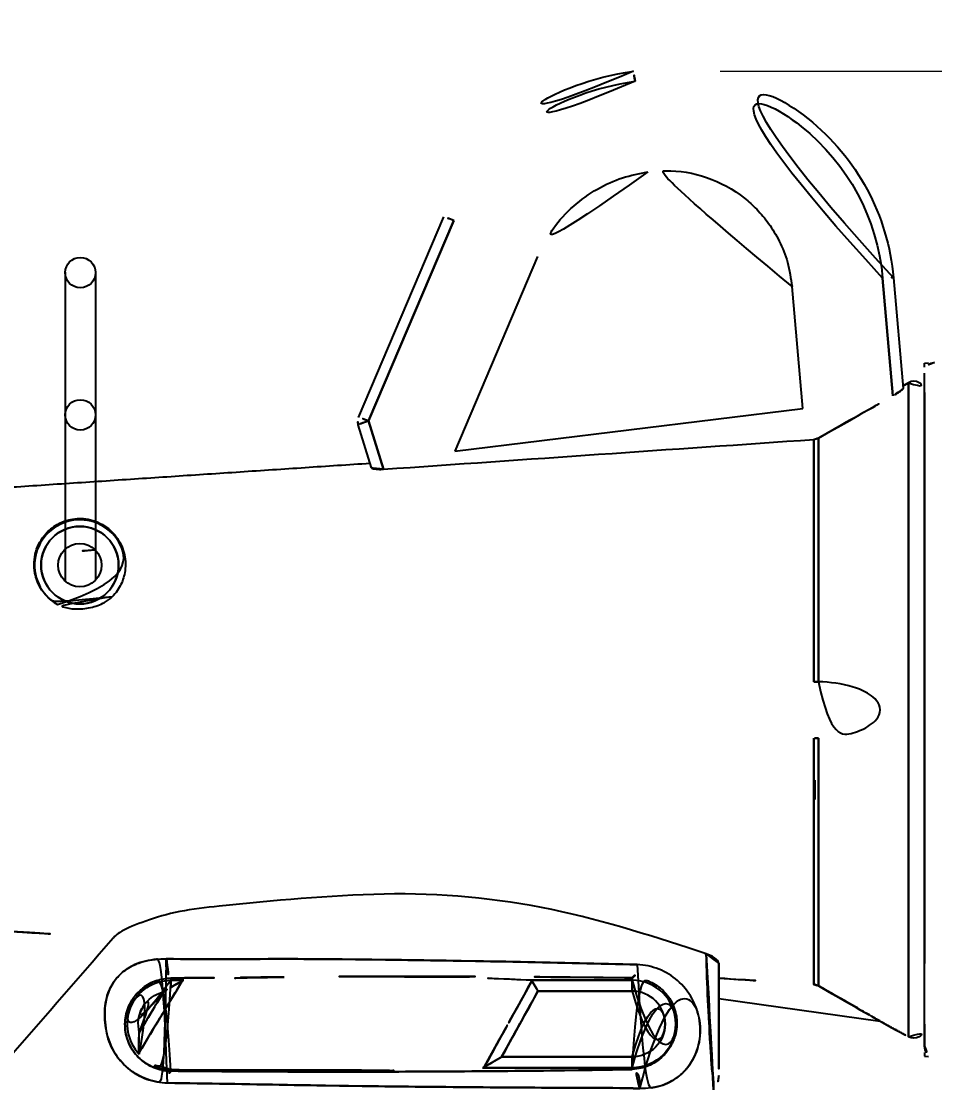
# Model space of a CAD drawing. Extents: x 16296675150 to 16296675606, y -37409617853 to -37409617519.
# Drawn here: x 16296675329.19 to 16296675371.36, y -37409617644.23 to -37409617594.91 of the extents above; entities that cross this region are included whole.
import ezdxf
from ezdxf.lldxf.tags import DXFTag

# ---------------------------------------------------------------- set-up
doc = ezdxf.new("R2010")
doc.units = 0
doc.header["$LTSCALE"] = 10
doc.header["$MEASUREMENT"] = 0
doc.header["$PDMODE"] = 3
doc.header["$PDSIZE"] = -10
doc.linetypes.add('PHANTOM2', pattern=[31.75, 15.875, -3.175, 3.175, -3.175, 3.175, -3.175])
doc.layers.get('0').update_dxf_attribs({"linetype": 'CONTINUOUS'})
doc.layers.get('DEFPOINTS').update_dxf_attribs({"linetype": 'CONTINUOUS'})
doc.layers.add('4', color=3, linetype='PHANTOM2')
doc.styles.add('Daelim Dimension', font='')
doc.styles.get('Daelim Dimension').set_extended_font_data('NanumGothic')
tags = doc.linetypes.add('DASHED', pattern=[25.72, 12.86, -12.86]).pattern_tags.tags
tags[6:7] = [DXFTag(74, 4), DXFTag(75, 0), DXFTag(340, '0'), DXFTag(46, 0.0), DXFTag(50, 0.0), DXFTag(44, 0.0), DXFTag(45, 0.0)]
tags[4:5] = [DXFTag(74, 4), DXFTag(75, 0), DXFTag(340, '0'), DXFTag(46, 0.0), DXFTag(50, 0.0), DXFTag(44, 0.0), DXFTag(45, 0.0)]
doc.dimstyles.new('DEFAULT', dxfattribs={"dimscale": 2, "dimtxt": 2, "dimasz": 2, "dimexe": 0, "dimexo": 2, "dimgap": 1, "dimtad": 1, "dimdec": 1, "dimzin": 9, "dimdsep": 46, "dimtxsty": 'Daelim Dimension', "dimcen": 0.5, "dimclrd": 252, "dimclre": 252, "dimclrt": 3, "dimadec": 1, "dimazin": 0, "dimtfac": 1, "dimtdec": 1, "dimtix": 1, "dimtmove": 0, "dimatfit": 3, "dimfxl": 1, "dimtolj": 1, "dimtzin": 1, "dimlwd": 9, "dimlwe": 9, "dimarcsym": 0})

# ---------------------------------------------------------------- blocks, each defined once
blk = doc.blocks.new('*D1')
at = {"color": 5, "lineweight": 9, "ltscale": 0.5, "transparency": 16777216}
for p, q in [((16296675258.9861, -37409617698.72297), (16296675258.9861, -37409617573.28352)), ((16296675419.69285, -37409617573.28352), (16296675262.9861, -37409617573.28352)), ((16296675423.69285, -37409617606.6205), (16296675423.69285, -37409617573.28352))]:
    blk.add_line(p, q, dxfattribs=at)
at = {"color": 5, "ltscale": 0.5, "transparency": 16777216}
for points in [[(16296675262.9861, -37409617572.61686), (16296675262.9861, -37409617573.95019), (16296675258.9861, -37409617573.28352)], [(16296675419.69285, -37409617572.61686), (16296675419.69285, -37409617573.95019), (16296675423.69285, -37409617573.28352)]]:
    blk.add_solid(points, dxfattribs=at)
at = {"layer": 'DEFPOINTS', "color": 0, "ltscale": 0.5, "transparency": 16777216}
for p in [(16296675258.9861, -37409617573.28352), (16296675423.69285, -37409617610.6205), (16296675258.9861, -37409617702.72297)]:
    blk.add_point(p, dxfattribs=at)
at = {"color": 7, "ltscale": 0.5, "transparency": 16777216, "insert": (16296675341.33948, -37409617569.10612), "char_height": 4, "attachment_point": 5, "style": 'Daelim Dimension'}
blk.add_mtext('\\A1;165', dxfattribs=at)
blk = doc.blocks.new('*D2')
at = {"color": 5, "lineweight": 9, "ltscale": 0.5, "transparency": 16777216}
for p, q in [((16296675361.455, -37409617597.21), (16296675471.038, -37409617597.21)), ((16296675471.038, -37409617601.21), (16296675471.038, -37409617730.565)), ((16296675303.854, -37409617734.565), (16296675471.038, -37409617734.565))]:
    blk.add_line(p, q, dxfattribs=at)
at = {"color": 5, "ltscale": 0.5, "transparency": 16777216}
for points in [[(16296675470.371, -37409617601.21), (16296675471.704, -37409617601.21), (16296675471.038, -37409617597.21)], [(16296675470.371, -37409617730.565), (16296675471.704, -37409617730.565), (16296675471.038, -37409617734.565)]]:
    blk.add_solid(points, dxfattribs=at)
at = {"layer": 'DEFPOINTS', "color": 0, "ltscale": 0.5, "transparency": 16777216}
for p in [(16296675357.455, -37409617597.21), (16296675299.854, -37409617734.565), (16296675471.038, -37409617734.565)]:
    blk.add_point(p, dxfattribs=at)
at = {"color": 7, "ltscale": 0.5, "transparency": 16777216, "insert": (16296675466.858, -37409617665.887), "char_height": 4, "attachment_point": 5, "rotation": 90, "style": 'Daelim Dimension'}
blk.add_mtext('\\A1;137', dxfattribs=at)
blk = doc.blocks.new('*D3')
at = {"color": 5, "lineweight": 9, "ltscale": 0.5, "transparency": 16777216}
for p, q in [((16296675424.205971, -37409617607.022926), (16296675460.54623, -37409617607.022926)), ((16296675460.54623, -37409617611.022926), (16296675460.54623, -37409617730.564507)), ((16296675303.85421, -37409617734.564507), (16296675460.54623, -37409617734.564507))]:
    blk.add_line(p, q, dxfattribs=at)
at = {"color": 5, "ltscale": 0.5, "transparency": 16777216}
for points in [[(16296675459.87956, -37409617611.022926), (16296675461.212891, -37409617611.022926), (16296675460.54623, -37409617607.022926)], [(16296675459.87956, -37409617730.564507), (16296675461.212891, -37409617730.564507), (16296675460.54623, -37409617734.564507)]]:
    blk.add_solid(points, dxfattribs=at)
at = {"layer": 'DEFPOINTS', "color": 0, "ltscale": 0.5, "transparency": 16777216}
for p in [(16296675420.205971, -37409617607.022926), (16296675299.85421, -37409617734.564507), (16296675460.54623, -37409617734.564507)]:
    blk.add_point(p, dxfattribs=at)
at = {"color": 7, "ltscale": 0.5, "transparency": 16777216, "insert": (16296675454.534451, -37409617666.043167), "char_height": 4, "attachment_point": 5, "rotation": 90, "style": 'Daelim Dimension'}
blk.add_mtext('\\A1;128', dxfattribs=at)
blk = doc.blocks.new('*D5')
at = {"color": 5, "lineweight": 9, "ltscale": 0.5, "transparency": 16777216}
for p, q in [((16296675306.656839, -37409617615.698914), (16296675306.656839, -37409617582.083946)), ((16296675310.656839, -37409617582.083946), (16296675419.69285, -37409617582.083946)), ((16296675423.69285, -37409617606.620499), (16296675423.69285, -37409617582.083946))]:
    blk.add_line(p, q, dxfattribs=at)
at = {"color": 5, "ltscale": 0.5, "transparency": 16777216}
for points in [[(16296675310.656839, -37409617581.417282), (16296675310.656839, -37409617582.75061), (16296675306.656839, -37409617582.083946)], [(16296675419.69285, -37409617581.417282), (16296675419.69285, -37409617582.75061), (16296675423.69285, -37409617582.083946)]]:
    blk.add_solid(points, dxfattribs=at)
at = {"layer": 'DEFPOINTS', "color": 0, "ltscale": 0.5, "transparency": 16777216}
for p in [(16296675423.69285, -37409617582.083946), (16296675423.69285, -37409617610.620499), (16296675306.656839, -37409617619.698914)]:
    blk.add_point(p, dxfattribs=at)
at = {"color": 7, "ltscale": 0.5, "transparency": 16777216, "insert": (16296675365.17485, -37409617577.949471), "char_height": 4, "attachment_point": 5, "style": 'Daelim Dimension'}
blk.add_mtext('\\A1;117', dxfattribs=at)

msp = doc.modelspace()

# ---------------------------------------------------------------- hatches: boundary and pattern name
at = {"layer": '4'}
h = msp.add_hatch(dxfattribs=at)
h.set_pattern_fill('ANSI31', color=256, style=0)
h.set_pattern_definition([(45, (16296675230.17787, -37409617829.81749), (-0.08838835, 0.08838835), [])])
h.paths.add_polyline_path([(16296675332.617029, -37409617606.512207, 1), (16296675331.21703, -37409617606.512207, 1)])
h.paths.add_polyline_path([(16296675331.21703, -37409617613.078934, 1.000738485), (16296675332.617029, -37409617613.078934, 1)])

# ---------------------------------------------------------------- linework, layer by layer
at = {"linetype": 'Continuous'}
for p, q in [((16296675344.76396, -37409617613.194733), (16296675348.692989, -37409617603.938522)), ((16296675349.15324, -37409617604.10453), (16296675345.224211, -37409617613.360741)), ((16296675353.01936, -37409617605.774963), (16296675349.20994, -37409617614.749382)), ((16296675369.43335, -37409617612.204239), (16296675368.95731, -37409617606.763138)), ((16296675369.45541, -37409617606.748917), (16296675369.90312, -37409617611.866211)), ((16296675365.26494, -37409617612.778084), (16296675364.773291, -37409617607.158546)), ((16296675349.20994, -37409617614.749382), (16296675365.26494, -37409617612.778084)), ((16296675345.351629, -37409617615.517014), (16296675344.746059, -37409617613.536278)), ((16296675345.224211, -37409617613.360741), (16296675345.905359, -37409617615.588676)), ((16296675336.09285, -37409617639.079971), (16296675336.09285, -37409617639.18206)), ((16296675336.09285, -37409617639.507019), (16296675336.09285, -37409617639.18206)), ((16296675336.09285, -37409617639.18206), (16296675336.69451, -37409617639.18206)), ((16296675352.72069, -37409617639.18206), (16296675357.392851, -37409617639.18206)), ((16296675357.392851, -37409617639.066139), (16296675357.392851, -37409617639.18206)), ((16296675357.392851, -37409617639.681763), (16296675357.392851, -37409617639.18206)), ((16296675357.392851, -37409617639.681763), (16296675353.04266, -37409617639.681763)), ((16296675361.392851, -37409617640.014511), (16296675368.837429, -37409617641.068489)), ((16296675370.15189, -37409617641.791389), (16296675370.15189, -37409617641.791298)), ((16296675351.364531, -37409617642.716072), (16296675357.392851, -37409617642.716072)), ((16296675357.392851, -37409617643.215767), (16296675357.392851, -37409617642.716072)), ((16296675336.09285, -37409617643.366859), (16296675336.09285, -37409617643.308601)), ((16296675357.392851, -37409617643.215767), (16296675350.49053, -37409617643.215767)), ((16296675357.392851, -37409617643.291656), (16296675357.392851, -37409617643.215767))]:
    msp.add_line(p, q, dxfattribs=at)
at = {"linetype": 'DASHED'}
for p, q in [((16296675345.224211, -37409617613.360741), (16296675349.15324, -37409617604.10453)), ((16296675368.95731, -37409617606.763138), (16296675369.43335, -37409617612.204239)), ((16296675369.892851, -37409617611.748917), (16296675369.89254, -37409617611.749077)), ((16296675370.892851, -37409617612.047043), (16296675370.892851, -37409617612.044708)), ((16296675345.905359, -37409617615.588676), (16296675345.224211, -37409617613.360741)), ((16296675345.297819, -37409617615.321907), (16296675345.291821, -37409617615.322319)), ((16296675336.09285, -37409617639.080048), (16296675336.09285, -37409617639.18206)), ((16296675336.69451, -37409617639.18206), (16296675336.09285, -37409617639.18206)), ((16296675336.09285, -37409617639.18206), (16296675336.09285, -37409617639.507019)), ((16296675357.392851, -37409617639.18206), (16296675352.72069, -37409617639.18206)), ((16296675357.392851, -37409617639.066109), (16296675357.392851, -37409617639.18206)), ((16296675357.392851, -37409617639.18206), (16296675357.392851, -37409617639.681763)), ((16296675353.04266, -37409617639.681763), (16296675357.392851, -37409617639.681763)), ((16296675370.892851, -37409617641.352943), (16296675370.892839, -37409617641.349777)), ((16296675357.392851, -37409617642.716072), (16296675351.364531, -37409617642.716072)), ((16296675357.392851, -37409617642.716072), (16296675357.392851, -37409617643.215767)), ((16296675336.09285, -37409617643.366821), (16296675336.09285, -37409617643.308601)), ((16296675350.49053, -37409617643.215767), (16296675357.392851, -37409617643.215767)), ((16296675357.392851, -37409617643.291542), (16296675357.392851, -37409617643.215767))]:
    msp.add_line(p, q, dxfattribs=at)
for p, q in [((16296675331.217039, -37409617606.498756), (16296675331.217039, -37409617620.752647)), ((16296675332.617029, -37409617606.498756), (16296675332.617029, -37409617620.705193)), ((16296675370.892851, -37409617610.691063), (16296675371.076071, -37409617610.678253)), ((16296675370.892851, -37409617610.874733), (16296675370.892851, -37409617610.691063)), ((16296675370.892851, -37409617642.2248), (16296675370.892851, -37409617611.157318)), ((16296675365.84285, -37409617630.838867), (16296675365.84417, -37409617629.948914)), ((16296675370.892851, -37409617642.198914), (16296675370.892851, -37409617635.698914)), ((16296675370.892851, -37409617641.198914), (16296675370.892851, -37409617642.234673)), ((16296675370.892851, -37409617642.507393), (16296675370.892851, -37409617642.691063)), ((16296675370.892851, -37409617642.691063), (16296675371.076071, -37409617642.703873))]:
    msp.add_line(p, q)
for centre in [(16296675331.91703, -37409617606.512207), (16296675331.91703, -37409617613.078934)]:
    msp.add_circle(centre, 0.7)
at = {"linetype": 'DASHED', "extrusion": (0, 0, -1)}
msp.add_circle((-16296675331.892851, -37409617620.015579), 1.789368, dxfattribs=at)
at = {"linetype": 'Continuous'}
for radius in [1.789368, 1]:
    msp.add_circle((16296675331.892851, -37409617620.015579), radius, dxfattribs=at)
for centre, radius, start, end in [((16296675359.02495, -37409617608.324173), 11.224229, 98.0383307, 156.999979), ((16296675358.932501, -37409617607.669548), 10.563108, 5.0001397, 98.0383307), ((16296675359.02495, -37409617608.294823), 10.724229, 98.0383307, 156.999979), ((16296675358.932501, -37409617607.64019), 10.063108, 5.0001397, 98.0383307), ((16296675336.09285, -37409617641.198914), 1.517156, 102.610229, 195.2835375), ((16296675357.392851, -37409617641.198914), 1.517156, 270, 90)]:
    msp.add_arc(centre, radius, start, end, dxfattribs=at)
at = {"linetype": 'DASHED'}
for centre, radius, start, end in [((16296675359.02495, -37409617608.294823), 10.724229, 98.0383307, 156.999979), ((16296675358.932501, -37409617607.64019), 10.063108, 5.0001397, 98.0383307), ((16296675336.09285, -37409617641.198914), 2.016851, 90, 223.8463629), ((16296675357.392851, -37409617641.198914), 2.016851, 270, 90)]:
    msp.add_arc(centre, radius, start, end, dxfattribs=at)
for centre, start, end in [((16296675371.392851, -37409617611.157318), 93.9999388, 180), ((16296675371.392851, -37409617642.2248), 180, 266.0000612)]:
    msp.add_arc(centre, 0.5, start, end)
at = {"linetype": 'Continuous', "extrusion": (0, 0, -1)}
for centre, radius, start, end in [((-16296675345.224211, -37409617613.390091), 0.5, 342.9998896, 23.000021), ((-16296675331.892851, -37409617620.015579), 2.089322, 299.7891381, 224.4162573), ((-16296675336.09285, -37409617641.198914), 2.016851, 316.1536371, 90), ((-16296675357.392851, -37409617641.198914), 2.016851, 90, 270)]:
    msp.add_arc(centre, radius, start, end, dxfattribs=at)
at = {"linetype": 'DASHED', "extrusion": (0, 0, -1)}
for centre, start, end in [((-16296675336.09285, -37409617641.198914), 344.7164625, 77.389771), ((-16296675357.392851, -37409617641.198914), 90, 270)]:
    msp.add_arc(centre, 1.517156, start, end, dxfattribs=at)
at = {"linetype": 'DASHED'}
for centre, major_axis, ratio, start_param, end_param in [((16296675357.52533, -37409617597.705307), (0.069917, -0.495087), 0.008224257, 1.628966945, 3.141592654), ((16296675349.15324, -37409617604.133888), (0.460252, -0.195366), 0.054061392, 1.593739999, 3.141592654), ((16296675368.95731, -37409617606.792488), (-0.498097, -0.043578), 0.058492035, 3.141592654, 4.707271635), ((16296675345.224211, -37409617613.390091), (0.460252, -0.195366), 0.054061392, 1.593739999, 3.141592654), ((16296675345.224211, -37409617613.390091), (-0.478152, -0.146186), 0.056157419, 4.695221621, 6.283185307), ((16296675336.09285, -37409617638.380478), (0.007818, -0.699956), 0.304628773, 4.434010695, 6.246536102), ((16296675357.392851, -37409617638.366539), (-0.008508, -0.699948), 0.328714986, 0.036961421, 1.442258596), ((16296675344.657419, -37409617639.268944), (8.513773, 0.0045), 0.030231514, 1.972722444, 2.779879678), ((16296675344.657419, -37409617639.268944), (8.513773, 0.0045), 0.030231514, 0.32675138, 1.469929638), ((16296675357.392851, -37409617643.991112), (0.014859, -0.699842), 0.519423556, 1.290376798, 3.100740091), ((16296675336.09285, -37409617644.066391), (-0.005702, -0.699977), 0.227158774, 3.177436668, 4.50327577)]:
    msp.add_ellipse(centre, major_axis=major_axis, ratio=ratio, start_param=start_param, end_param=end_param, dxfattribs=at)
at = {"linetype": 'Continuous'}
for centre, major_axis, ratio, start_param, end_param in [((16296675357.52533, -37409617597.705307), (0.069917, -0.495087), 0.008224257, 1.628966945, 3.141592654), ((16296675349.15324, -37409617604.133888), (0.460252, -0.195366), 0.054061392, 1.593739999, 3.141592654), ((16296675368.95731, -37409617606.792488), (-0.498097, -0.043578), 0.058492035, 3.141592654, 4.707271635), ((16296675345.224211, -37409617613.390091), (0.460252, -0.195366), 0.054061392, 1.593739999, 3.141592654), ((16296675345.224211, -37409617613.390091), (-0.478152, -0.146186), 0.056157419, 4.695221621, 6.283185307), ((16296675336.09285, -37409617638.380386), (0.00781, -0.699956), 0.304357621, 4.434248756, 6.246539439), ((16296675357.392851, -37409617638.366562), (-0.008508, -0.699948), 0.32869931, 0.036961207, 1.442117804), ((16296675344.657419, -37409617639.268944), (8.513773, 0.0045), 0.030231514, 1.971870076, 2.779879678), ((16296675344.657419, -37409617639.268944), (8.513773, 0.0045), 0.030231514, 0.32675138, 1.470264774), ((16296675370.392851, -37409617641.353157), (0.5, 0), 0.999992248, 4.19481673, 6.283623161), ((16296675342.427759, -37409617643.129257), (8.603638, 0.004547), 0.030231514, 3.884778325, 5.926699753), ((16296675357.392851, -37409617643.991226), (0.014726, -0.699845), 0.516021354, 1.292560301, 3.100838335), ((16296675336.09285, -37409617644.066437), (-0.005699, -0.699977), 0.227066404, 3.177435875, 4.503394708)]:
    msp.add_ellipse(centre, major_axis=major_axis, ratio=ratio, start_param=start_param, end_param=end_param, dxfattribs=at)
at = {"linetype": 'Continuous', "extrusion": (0, 0, -1)}
msp.add_ellipse((16296675370.392851, -37409617612.028954), major_axis=(0.5, 0), ratio=0.999992248, start_param=4.19481673, end_param=6.283623161, dxfattribs=at)
at = {"linetype": 'Continuous'}
for points, knots in [([(16296675358.112631, -37409617601.864037), (16296675357.71999, -37409617601.941093), (16296675356.91111, -37409617602.099823), (16296675355.74683, -37409617602.635193), (16296675354.653049, -37409617603.419289), (16296675353.67947, -37409617604.466492), (16296675353.243019, -37409617605.331627), (16296675353.01936, -37409617605.774963)], [0, 0, 0, 0, 0.178530694, 0.367784082, 0.5677737, 0.778509816, 1, 1, 1, 1]), ([(16296675364.773291, -37409617607.158546), (16296675364.71862, -37409617606.779922), (16296675364.61388, -37409617606.054657), (16296675364.21969, -37409617605.074623), (16296675363.728951, -37409617604.256477), (16296675363.17782, -37409617603.599083), (16296675362.284981, -37409617602.788673), (16296675360.889111, -37409617602.028503), (16296675359.296869, -37409617601.748123), (16296675358.38562, -37409617601.837334), (16296675358.112631, -37409617601.864037)], [0, 0, 0, 0, 0.120583034, 0.230979444, 0.331183, 0.421188596, 0.500992472, 0.711302069, 0.913511753, 1, 1, 1, 1]), ([(16296675369.90312, -37409617611.866211), (16296675369.903721, -37409617611.873123), (16296675369.89521, -37409617611.885437), (16296675369.86319, -37409617611.917732), (16296675369.839411, -37409617611.938042), (16296675369.77837, -37409617611.985352), (16296675369.739361, -37409617612.013367), (16296675369.64867, -37409617612.074638), (16296675369.594839, -37409617612.108978), (16296675369.504539, -37409617612.163422), (16296675369.469061, -37409617612.18412), (16296675369.43335, -37409617612.204239)], [0, 0, 0, 0, 0.200564937, 0.200564937, 0.400044739, 0.400044739, 0.616940599, 0.616940599, 0.855682875, 0.855682875, 1, 1, 1, 1]), ([(16296675370.892851, -37409617612.050987), (16296675370.892851, -37409617612.046387), (16296675370.892851, -37409617612.039948), (16296675370.892851, -37409617612.051903), (16296675370.892851, -37409617613.633331), (16296675370.892851, -37409617619.044243), (16296675370.892851, -37409617622.839111), (16296675370.892851, -37409617630.580681), (16296675370.892851, -37409617634.365562), (16296675370.892851, -37409617639.754646), (16296675370.892851, -37409617641.335838), (16296675370.892851, -37409617641.353127)], [0, 0, 0, 0, 0.00087565, 0.00087565, 0.250977288, 0.250977288, 0.501078926, 0.501078926, 0.751180564, 0.751180564, 1, 1, 1, 1]), ([(16296675365.989969, -37409617614.151283), (16296675366.42, -37409617613.907021), (16296675366.850229, -37409617613.663132), (16296675367.73292, -37409617613.163559), (16296675368.185381, -37409617612.907921), (16296675368.90307, -37409617612.503029), (16296675369.16818, -37409617612.353592), (16296675369.43335, -37409617612.204239)], [0, 0, 0, 0, 0.375069119, 0.375069119, 0.769196985, 0.769196985, 1, 1, 1, 1]), ([(16296675365.78227, -37409617614.214058), (16296675365.83642, -37409617614.210327), (16296675365.89065, -37409617614.197166), (16296675365.957451, -37409617614.168571), (16296675365.97397, -37409617614.160362), (16296675365.989969, -37409617614.151283)], [0, 0, 0, 0, 0.749190314, 0.749190314, 1, 1, 1, 1]), ([(16296675345.905359, -37409617615.588676), (16296675345.84614, -37409617615.592789), (16296675345.785931, -37409617615.594482), (16296675345.673679, -37409617615.593193), (16296675345.620081, -37409617615.590218), (16296675345.5233, -37409617615.580399), (16296675345.479401, -37409617615.573227), (16296675345.409069, -37409617615.556038), (16296675345.38208, -37409617615.545692), (16296675345.358549, -37409617615.528999), (16296675345.353479, -37409617615.523041), (16296675345.351629, -37409617615.517014)], [0, 0, 0, 0, 0.214319347, 0.214319347, 0.427975023, 0.427975023, 0.652065975, 0.652065975, 0.881676727, 0.881676727, 1, 1, 1, 1]), ([(16296675333.385201, -37409617621.477821), (16296675333.556339, -37409617621.305267), (16296675333.69319, -37409617621.105957), (16296675333.887381, -37409617620.700897), (16296675333.948351, -37409617620.490356), (16296675334.01993, -37409617619.989861), (16296675333.997101, -37409617619.699226), (16296675333.85483, -37409617619.167557), (16296675333.732691, -37409617618.920219), (16296675333.405479, -37409617618.486893), (16296675333.196831, -37409617618.295174), (16296675332.804171, -37409617618.068481), (16296675332.654249, -37409617618.001457), (16296675332.354879, -37409617617.912018), (16296675332.207951, -37409617617.882927), (16296675331.92976, -37409617617.860741), (16296675331.79781, -37409617617.862053), (16296675331.541241, -37409617617.889023), (16296675331.41374, -37409617617.914864), (16296675331.13274, -37409617617.997772), (16296675330.982929, -37409617618.063789), (16296675330.63768, -37409617618.260361), (16296675330.46162, -37409617618.409027), (16296675330.101589, -37409617618.813889), (16296675329.94907, -37409617619.096077), (16296675329.77479, -37409617619.705421), (16296675329.75349, -37409617620.044212), (16296675329.86421, -37409617620.624336), (16296675329.956011, -37409617620.871567), (16296675330.216631, -37409617621.293472), (16296675330.375111, -37409617621.477852), (16296675330.654591, -37409617621.704132), (16296675330.751789, -37409617621.770592), (16296675330.85486, -37409617621.828819)], [0, 0, 0, 0, 0.060002416, 0.060002416, 0.119499187, 0.119499187, 0.206430804, 0.206430804, 0.294758723, 0.294758723, 0.383603781, 0.383603781, 0.42929077, 0.42929077, 0.466040769, 0.466040769, 0.495971102, 0.495971102, 0.525875206, 0.525875206, 0.567279696, 0.567279696, 0.634299216, 0.634299216, 0.735056429, 0.735056429, 0.837202362, 0.837202362, 0.909745856, 0.909745856, 0.971307158, 0.971307158, 1, 1, 1, 1]), ([(16296675333.385201, -37409617621.477821), (16296675333.2847, -37409617621.579163), (16296675333.161791, -37409617621.665703), (16296675332.833, -37409617621.845734), (16296675332.61076, -37409617621.92292), (16296675332.15066, -37409617622.024269), (16296675331.90571, -37409617622.047859), (16296675331.476761, -37409617622.029053), (16296675331.286699, -37409617621.998711), (16296675331.02141, -37409617621.910973), (16296675330.934799, -37409617621.873978), (16296675330.85486, -37409617621.828819)], [0, 0, 0, 0, 0.165989836, 0.165989836, 0.419914013, 0.419914013, 0.685318267, 0.685318267, 0.894615483, 0.894615483, 1, 1, 1, 1]), ([(16296675365.78227, -37409617625.39994), (16296675365.83757, -37409617625.39978), (16296675365.893, -37409617625.39991), (16296675365.959669, -37409617625.400887), (16296675365.97504, -37409617625.401176), (16296675365.989969, -37409617625.401581)], [0, 0, 0, 0, 0.766796985, 0.766796985, 1, 1, 1, 1]), ([(16296675365.989969, -37409617625.401581), (16296675366.53684, -37409617625.415947), (16296675367.07481, -37409617625.481483), (16296675367.86063, -37409617625.724113), (16296675368.11771, -37409617625.828033), (16296675368.58462, -37409617626.13858), (16296675368.83548, -37409617626.37455), (16296675368.83963, -37409617627.015808), (16296675368.591511, -37409617627.253487), (16296675368.121679, -37409617627.568314), (16296675367.8615, -37409617627.673363), (16296675367.076611, -37409617627.91597), (16296675366.53809, -37409617627.981842), (16296675365.989969, -37409617627.996246)], [0, 0, 0, 0, 0.25, 0.25, 0.375, 0.375, 0.5, 0.5, 0.625, 0.625, 0.75, 0.75, 1, 1, 1, 1]), ([(16296675365.989969, -37409617627.996246), (16296675365.94162, -37409617627.99752), (16296675365.88796, -37409617627.997864), (16296675365.816509, -37409617627.997963), (16296675365.79941, -37409617627.99794), (16296675365.78227, -37409617627.997887)], [0, 0, 0, 0, 0.765376309, 0.765376309, 1, 1, 1, 1]), ([(16296675360.811871, -37409617637.958076), (16296675358.61492, -37409617637.239487), (16296675356.193979, -37409617636.442146), (16296675351.165079, -37409617635.39254), (16296675348.509041, -37409617635.146057), (16296675343.373911, -37409617635.261436), (16296675340.82757, -37409617635.499657), (16296675337.700411, -37409617635.822968), (16296675337.07836, -37409617635.894783), (16296675335.929449, -37409617636.125977), (16296675335.393641, -37409617636.282303), (16296675334.48802, -37409617636.606583), (16296675334.08848, -37409617636.772408), (16296675333.563919, -37409617637.060722), (16296675333.48868, -37409617637.18029), (16296675333.42794, -37409617637.237244)], [0, 0, 0, 0, 0.25, 0.25, 0.5, 0.5, 0.75, 0.75, 0.8125, 0.8125, 0.875, 0.875, 0.9375, 0.9375, 1, 1, 1, 1]), ([(16296675335.938551, -37409617643.919937), (16296675335.60627, -37409617643.915413), (16296675335.27389, -37409617643.851807), (16296675334.663019, -37409617643.624199), (16296675334.376289, -37409617643.457367), (16296675333.871149, -37409617643.038857), (16296675333.64926, -37409617642.778374), (16296675333.30378, -37409617642.193962), (16296675333.17947, -37409617641.860527), (16296675333.045971, -37409617641.163406), (16296675333.02013, -37409617640.796143), (16296675333.072929, -37409617640.214844), (16296675333.11935, -37409617639.989807), (16296675333.2411, -37409617639.657944), (16296675333.29281, -37409617639.544418), (16296675333.45331, -37409617639.257561), (16296675333.581039, -37409617639.087158), (16296675333.754471, -37409617638.91272), (16296675333.782961, -37409617638.885521), (16296675333.997259, -37409617638.691231), (16296675334.21007, -37409617638.555611), (16296675334.745159, -37409617638.315483), (16296675335.086349, -37409617638.246643), (16296675335.581129, -37409617638.196938), (16296675335.733879, -37409617638.187523), (16296675335.88586, -37409617638.190498)], [0, 0, 0, 0, 0.107693293, 0.107693293, 0.21537002, 0.21537002, 0.327480036, 0.327480036, 0.443510222, 0.443510222, 0.563442438, 0.563442438, 0.638918407, 0.638918407, 0.67863742, 0.67863742, 0.743769502, 0.743769502, 0.755993926, 0.755993926, 0.835275535, 0.835275535, 0.94987229, 0.94987229, 1, 1, 1, 1]), ([(16296675335.88586, -37409617638.190498), (16296675337.642229, -37409617638.224998), (16296675339.4282, -37409617638.195023), (16296675343.0228, -37409617638.197777), (16296675344.837351, -37409617638.215553), (16296675350.399071, -37409617638.294502), (16296675354.118, -37409617638.362343), (16296675357.61993, -37409617638.45916)], [0, 0, 0, 0, 0.25, 0.25, 0.5, 0.5, 1, 1, 1, 1]), ([(16296675360.811871, -37409617637.958076), (16296675360.921881, -37409617637.994057), (16296675361.019279, -37409617638.038277), (16296675361.17844, -37409617638.130463), (16296675361.24279, -37409617638.179573), (16296675361.346069, -37409617638.284554), (16296675361.38007, -37409617638.341507), (16296675361.39185, -37409617638.404877), (16296675361.392851, -37409617638.415459), (16296675361.392851, -37409617638.425858)], [0, 0, 0, 0, 0.294954883, 0.294954883, 0.587239437, 0.587239437, 0.930847637, 0.930847637, 1, 1, 1, 1]), ([(16296675357.61993, -37409617638.45916), (16296675357.967159, -37409617638.468758), (16296675358.3118, -37409617638.541862), (16296675358.94211, -37409617638.79203), (16296675359.23584, -37409617638.972488), (16296675359.75355, -37409617639.423477), (16296675359.978729, -37409617639.706673), (16296675360.329651, -37409617640.334503), (16296675360.45216, -37409617640.691223), (16296675360.55765, -37409617641.415512), (16296675360.546551, -37409617641.795082), (16296675360.457251, -37409617642.165123), (16296675360.40163, -37409617642.395653), (16296675360.31336, -37409617642.628571), (16296675360.08222, -37409617643.045647), (16296675359.93915, -37409617643.237038), (16296675359.77342, -37409617643.405586), (16296675359.7658, -37409617643.413239), (16296675359.601299, -37409617643.576302), (16296675359.427191, -37409617643.707031), (16296675358.959961, -37409617643.979233), (16296675358.65164, -37409617644.083649), (16296675358.34293, -37409617644.136276), (16296675358.14567, -37409617644.169899), (16296675357.945259, -37409617644.182793), (16296675357.744141, -37409617644.17614)], [0, 0, 0, 0, 0.11319274, 0.11319274, 0.226853994, 0.226853994, 0.347048401, 0.347048401, 0.472801619, 0.472801619, 0.594845974, 0.594845974, 0.594845974, 0.670285813, 0.670285813, 0.741312965, 0.741312965, 0.744654502, 0.744654502, 0.814061405, 0.814061405, 0.927884751, 0.927884751, 0.927884751, 1, 1, 1, 1]), ([(16296675361.392851, -37409617638.425858), (16296675361.392851, -37409617639.593727), (16296675361.392851, -37409617640.762848), (16296675361.392851, -37409617642.321213), (16296675361.392851, -37409617642.856758), (16296675361.392851, -37409617643.437424), (16296675361.392851, -37409617643.575012), (16296675361.392851, -37409617643.579613)], [0, 0, 0, 0, 0.5, 0.5, 0.75, 0.75, 1, 1, 1, 1]), ([(16296675336.09285, -37409617639.079971), (16296675335.98357, -37409617639.081589), (16296675335.87359, -37409617639.091682), (16296675335.527809, -37409617639.15094), (16296675335.295919, -37409617639.232697), (16296675334.92794, -37409617639.439911), (16296675334.778919, -37409617639.549408), (16296675334.51321, -37409617639.803909), (16296675334.393431, -37409617639.952347), (16296675334.159821, -37409617640.329842), (16296675334.066429, -37409617640.572502), (16296675333.96767, -37409617641.065117), (16296675333.9638, -37409617641.328239), (16296675334.047371, -37409617641.832787), (16296675334.13682, -37409617642.079803), (16296675334.38846, -37409617642.514427), (16296675334.55187, -37409617642.708893), (16296675334.925961, -37409617643.021721), (16296675335.13883, -37409617643.146629), (16296675335.594311, -37409617643.316551), (16296675335.84273, -37409617643.364166), (16296675336.09285, -37409617643.366859)], [0, 0, 0, 0, 0.049305969, 0.049305969, 0.158009132, 0.158009132, 0.235724357, 0.235724357, 0.313094094, 0.313094094, 0.426599651, 0.426599651, 0.543443232, 0.543443232, 0.662459526, 0.662459526, 0.778621235, 0.778621235, 0.889747208, 0.889747208, 1, 1, 1, 1]), ([(16296675336.623409, -37409617639.207176), (16296675336.45149, -37409617639.492752), (16296675336.279579, -37409617639.778343), (16296675335.61116, -37409617640.888733), (16296675335.11466, -37409617641.713516), (16296675334.61816, -37409617642.538338)], [0, 0, 0, 0, 0.257192088, 0.257192088, 1, 1, 1, 1]), ([(16296675336.09285, -37409617639.507019), (16296675336.2078, -37409617639.442047), (16296675336.322519, -37409617639.377228), (16296675336.477791, -37409617639.289467), (16296675336.527439, -37409617639.261414), (16296675336.58955, -37409617639.226311), (16296675336.607981, -37409617639.215897), (16296675336.623409, -37409617639.207176)], [0, 0, 0, 0, 0.578743563, 0.578743563, 0.864988286, 0.864988286, 1, 1, 1, 1]), ([(16296675352.72069, -37409617639.18206), (16296675352.738411, -37409617639.183632), (16296675352.75279, -37409617639.191551), (16296675352.761551, -37409617639.205223), (16296675352.763981, -37409617639.209129)], [0, 0, 0, 0, 0.959546567, 1, 1, 1, 1]), ([(16296675352.763359, -37409617639.20813), (16296675352.77375, -37409617639.225739), (16296675352.789301, -37409617639.252113), (16296675352.82687, -37409617639.315819), (16296675352.849291, -37409617639.353844), (16296675352.900311, -37409617639.440353), (16296675352.92992, -37409617639.490578), (16296675352.98633, -37409617639.586243), (16296675353.013371, -37409617639.63208), (16296675353.037939, -37409617639.673752), (16296675353.040279, -37409617639.677719), (16296675353.04262, -37409617639.681679), (16296675353.04495, -37409617639.685654)], [0, 0, 0, 0, 0.246230765, 0.246230765, 0.490853037, 0.490853037, 0.761434383, 0.761434383, 0.992983795, 0.992983795, 0.992983795, 1, 1, 1, 1]), ([(16296675357.392851, -37409617643.291656), (16296675357.535589, -37409617643.287643), (16296675357.676769, -37409617643.269058), (16296675358.035999, -37409617643.183907), (16296675358.25507, -37409617643.095131), (16296675358.593769, -37409617642.879097), (16296675358.72102, -37409617642.778542), (16296675358.94978, -37409617642.547028), (16296675359.05492, -37409617642.414482), (16296675359.1504, -37409617642.259247), (16296675359.159161, -37409617642.244614), (16296675359.25926, -37409617642.072823), (16296675359.33036, -37409617641.902962), (16296675359.45116, -37409617641.476761), (16296675359.4715, -37409617641.213737), (16296675359.44804, -37409617640.959343), (16296675359.44721, -37409617640.950867), (16296675359.418659, -37409617640.677597), (16296675359.34067, -37409617640.422707), (16296675359.10326, -37409617639.967697), (16296675358.942699, -37409617639.762451), (16296675358.572371, -37409617639.434273), (16296675358.36025, -37409617639.302818), (16296675357.901409, -37409617639.122192), (16296675357.64916, -37409617639.070267), (16296675357.392851, -37409617639.066139)], [0, 0, 0, 0, 0.073113806, 0.073113806, 0.189908523, 0.189908523, 0.260257042, 0.260257042, 0.326675877, 0.326675877, 0.333405981, 0.333405981, 0.406565732, 0.406565732, 0.521739373, 0.521739373, 0.525646707, 0.525646707, 0.649697238, 0.649697238, 0.771062573, 0.771062573, 0.886070682, 0.886070682, 1, 1, 1, 1]), ([(16296675335.758169, -37409617639.720848), (16296675335.7619, -37409617639.718163), (16296675335.765631, -37409617639.715477), (16296675335.769369, -37409617639.712791), (16296675335.79084, -37409617639.697372), (16296675335.81604, -37409617639.679802), (16296675335.923401, -37409617639.607063), (16296675336.008039, -37409617639.554947), (16296675336.09285, -37409617639.507019)], [0, 0, 0, 0, 0.013336078, 0.013336078, 0.013336078, 0.24631821, 0.24631821, 1, 1, 1, 1]), ([(16296675353.04266, -37409617639.681763), (16296675352.738991, -37409617640.23085), (16296675352.43532, -37409617640.779938), (16296675351.87594, -37409617641.791367), (16296675351.620239, -37409617642.253723), (16296675351.364531, -37409617642.716072)], [0, 0, 0, 0, 0.5428799, 0.5428799, 1, 1, 1, 1]), ([(16296675361.15093, -37409617644.23185), (16296675361.150921, -37409617644.227249), (16296675361.15538, -37409617644.047592), (16296675361.104481, -37409617643.3479), (16296675361.034849, -37409617642.745163), (16296675360.92082, -37409617640.856239), (16296675360.841129, -37409617639.406326), (16296675360.811871, -37409617637.958076)], [0, 0, 0, 0, 0.25, 0.25, 0.5, 0.5, 1, 1, 1, 1]), ([(16296675365.78227, -37409617639.37516), (16296675365.83757, -37409617639.378853), (16296675365.893, -37409617639.392143), (16296675365.959669, -37409617639.420609), (16296675365.97504, -37409617639.428139), (16296675365.989969, -37409617639.436432)], [0, 0, 0, 0, 0.766796985, 0.766796985, 1, 1, 1, 1]), ([(16296675365.989969, -37409617639.436432), (16296675366.53684, -37409617639.740227), (16296675367.07481, -37409617640.044853), (16296675367.86063, -37409617640.497108), (16296675368.11771, -37409617640.646362), (16296675368.58462, -37409617640.919273), (16296675368.83058, -37409617641.064377), (16296675368.834539, -37409617641.066719), (16296675368.838499, -37409617641.069061), (16296675368.84247, -37409617641.071404)], [0, 0, 0, 0, 0.49986291, 0.49986291, 0.749794365, 0.749794365, 0.99972582, 0.99972582, 1, 1, 1, 1]), ([(16296675334.62936, -37409617641.598831), (16296675334.818501, -37409617641.284714), (16296675335.007641, -37409617640.970573), (16296675335.385071, -37409617640.34375), (16296675335.573351, -37409617640.031052), (16296675335.761629, -37409617639.718353)], [0, 0, 0, 0, 0.501143651, 0.501143651, 1, 1, 1, 1]), ([(16296675350.560419, -37409617643.190247), (16296675350.721781, -37409617642.898567), (16296675350.883141, -37409617642.606903), (16296675351.61746, -37409617641.279533), (16296675352.190411, -37409617640.243828), (16296675352.763359, -37409617639.20813)], [0, 0, 0, 0, 0.219739143, 0.219739143, 1, 1, 1, 1]), ([(16296675334.61816, -37409617642.538338), (16296675334.61549, -37409617642.511131), (16296675334.611919, -37409617642.47216), (16296675334.604179, -37409617642.369057), (16296675334.600149, -37409617642.299103), (16296675334.594231, -37409617642.103363), (16296675334.5958, -37409617641.969398), (16296675334.60918, -37409617641.774094), (16296675334.61517, -37409617641.710854), (16296675334.624741, -37409617641.633263), (16296675334.62664, -37409617641.618637), (16296675334.628639, -37409617641.604042), (16296675334.62936, -37409617641.598831)], [0, 0, 0, 0, 0.163145159, 0.163145159, 0.38664117, 0.38664117, 0.771107178, 0.771107178, 0.952796387, 0.952796387, 0.994956825, 1, 1, 1, 1]), ([(16296675351.36842, -37409617642.713783), (16296675351.36445, -37409617642.716118), (16296675351.360491, -37409617642.718452), (16296675351.356529, -37409617642.720787), (16296675351.207899, -37409617642.808434), (16296675351.05298, -37409617642.899788), (16296675350.826241, -37409617643.033493), (16296675350.74588, -37409617643.080879), (16296675350.63154, -37409617643.148308), (16296675350.590231, -37409617643.172668), (16296675350.560419, -37409617643.190247)], [0, 0, 0, 0, 0.004657876, 0.004657876, 0.004657876, 0.524664246, 0.524664246, 0.816092022, 0.816092022, 1, 1, 1, 1]), ([(16296675336.09285, -37409617643.366859), (16296675337.87793, -37409617643.381393), (16296675339.670731, -37409617643.394341), (16296675343.327909, -37409617643.405487), (16296675345.151079, -37409617643.404762), (16296675348.756559, -37409617643.392593), (16296675350.55031, -37409617643.380959), (16296675353.19618, -37409617643.354523), (16296675354.06218, -37409617643.344299), (16296675355.760241, -37409617643.320862), (16296675356.60009, -37409617643.308327), (16296675357.392851, -37409617643.291656)], [0, 0, 0, 0, 0.25, 0.25, 0.5, 0.5, 0.75, 0.75, 0.875, 0.875, 1, 1, 1, 1]), ([(16296675357.744141, -37409617644.17614), (16296675356.93775, -37409617644.149467), (16296675356.079861, -37409617644.148293), (16296675354.34449, -37409617644.142677), (16296675353.459021, -37409617644.139214), (16296675350.75268, -37409617644.124336), (16296675348.915819, -37409617644.109459), (16296675345.22533, -37409617644.069618), (16296675343.361019, -37409617644.046227), (16296675339.61327, -37409617643.97625), (16296675337.768829, -37409617643.944893), (16296675335.938551, -37409617643.919937)], [0, 0, 0, 0, 0.125, 0.125, 0.25, 0.25, 0.5, 0.5, 0.75, 0.75, 1, 1, 1, 1])]:
    msp.add_open_spline(points, degree=3, knots=knots, dxfattribs=at)
for points, degree in [([(16296675370.15189, -37409617611.606453), (16296675369.892851, -37409617611.748917)], 1), ([(16296675345.905359, -37409617615.588676), (16296675352.530849, -37409617615.128349), (16296675359.1565, -37409617614.67038), (16296675365.78227, -37409617614.214058)], 3), ([(16296675345.291821, -37409617615.322319), (16296675321.285311, -37409617616.922752)], 1), ([(16296675332.598579, -37409617619.307098), (16296675332.087641, -37409617619.355621), (16296675331.576731, -37409617619.404388), (16296675331.06583, -37409617619.453407)], 3), ([(16296675333.42794, -37409617637.237244), (16296675326.53027, -37409617645.169739), (16296675319.628201, -37409617653.098396), (16296675312.73052, -37409617661.030884)], 3), ([(16296675328.713079, -37409617636.921471), (16296675330.2847, -37409617637.026741), (16296675331.856319, -37409617637.132004), (16296675333.42794, -37409617637.237244)], 3), ([(16296675336.623409, -37409617639.207176), (16296675336.649191, -37409617639.192596), (16296675336.67342, -37409617639.183762), (16296675336.69451, -37409617639.18206)], 3), ([(16296675341.33346, -37409617639.033737), (16296675339.57004, -37409617639.046066), (16296675337.819059, -37409617639.060707), (16296675336.09285, -37409617639.079971)], 3), ([(16296675345.511749, -37409617639.012398), (16296675344.08906, -37409617639.008812), (16296675342.66625, -37409617639.015953), (16296675341.33346, -37409617639.033737)], 3), ([(16296675357.392851, -37409617639.066139), (16296675353.58419, -37409617639.019836), (16296675349.50765, -37409617639.001839), (16296675345.511749, -37409617639.012398)], 3), ([(16296675361.392851, -37409617639.086731), (16296675362.85549, -37409617639.181297), (16296675364.31872, -37409617639.277519), (16296675365.78227, -37409617639.37516)], 3), ([(16296675368.837429, -37409617641.068443), (16296675370.15189, -37409617641.791389)], 1), ([(16296675334.6383, -37409617642.596046), (16296675334.6273, -37409617642.582207), (16296675334.620529, -37409617642.562561), (16296675334.61816, -37409617642.538338)], 3), ([(16296675336.09285, -37409617643.308601), (16296675335.31942, -37409617643.283562), (16296675334.86849, -37409617642.885582), (16296675334.6383, -37409617642.596046)], 3), ([(16296675350.560419, -37409617643.190247), (16296675350.535219, -37409617643.205101), (16296675350.511419, -37409617643.214058), (16296675350.49053, -37409617643.215767)], 3), ([(16296675361.392851, -37409617643.577316), (16296675361.392851, -37409617643.814163), (16296675361.305349, -37409617644.050034), (16296675361.150869, -37409617644.229553)], 3)]:
    msp.add_open_spline(points, degree=degree, dxfattribs=at)
msp.add_rational_spline([(16296675370.15189, -37409617641.791298), (16296675370.15189, -37409617641.77243), (16296675370.15189, -37409617639.085854), (16296675370.15189, -37409617632.021584), (16296675370.15189, -37409617621.362923), (16296675370.15189, -37409617614.274437), (16296675370.15189, -37409617611.597229), (16296675370.15189, -37409617611.60186), (16296675370.15189, -37409617611.606461), (16296675370.15189, -37409617611.611061), (16296675370.15189, -37409617611.615662)], [1.01660954752, 1.0161781464, 0.95876084721, 1.01661171379, 1.01661171379, 0.958470715535, 1.01661171379, 1.01661171379, 1.01661153517, 1.01661117887, 1.01661064583], degree=4, knots=[0, 0, 0, 0, 0, 0.498936867, 0.498936867, 0.498936867, 0.999123295, 0.999123295, 0.999123295, 1, 1, 1, 1, 1], dxfattribs=at)
at = {"linetype": 'DASHED'}
for points, weights in [([(16296675370.15189, -37409617611.606483), (16296675370.15189, -37409617611.61972), (16296675370.151899, -37409617614.300781), (16296675370.15189, -37409617621.372269), (16296675370.15189, -37409617626.698914)], [1.01661064583, 1.01630706368, 0.958674350836, 1.01661171379, 1.01661171379]), ([(16296675365.78227, -37409617614.214058), (16296675365.78227, -37409617614.990463), (16296675365.78227, -37409617617.433342), (16296675365.78227, -37409617621.67952), (16296675365.78227, -37409617625.39994)], [1.01172278563, 0.999856505174, 0.97742441326, 1.00730397787, 1.0151030166]), ([(16296675365.989969, -37409617625.401581), (16296675365.989969, -37409617621.65818), (16296675365.989969, -37409617617.382553), (16296675365.989969, -37409617614.927467), (16296675365.989969, -37409617614.151283)], [1.01511945412, 1.00734320436, 0.977337808627, 0.9999211149, 1.01177257087]), ([(16296675370.15189, -37409617626.698967), (16296675370.15189, -37409617631.622421), (16296675370.15189, -37409617637.982277), (16296675370.15189, -37409617641.118721), (16296675370.15189, -37409617641.69725)], [1.01661171378, 1.0166113347, 0.96711326196, 1.00513139252, 1.01483660334]), ([(16296675365.78227, -37409617627.997887), (16296675365.78227, -37409617632.033012), (16296675365.78227, -37409617636.705917), (16296675365.78227, -37409617638.96167), (16296675365.78227, -37409617639.37516)], [1.0151030166, 1.00664976404, 0.972256214255, 1.00664976404, 1.0151030166]), ([(16296675365.989969, -37409617639.436432), (16296675365.989969, -37409617639.023163), (16296675365.989969, -37409617636.756104), (16296675365.989969, -37409617632.053818), (16296675365.989969, -37409617627.996246)], [1.01511945412, 1.00669598503, 0.972189107098, 1.00669598503, 1.01511945412])]:
    msp.add_rational_spline(points, weights, degree=4, dxfattribs=at)
at = {"linetype": 'Continuous'}
for points, weights in [([(16296675365.989969, -37409617614.151283), (16296675365.989969, -37409617614.927467), (16296675365.989969, -37409617617.382553), (16296675365.989969, -37409617621.65818), (16296675365.989969, -37409617625.401581)], [1.01177257087, 0.9999211149, 0.977337808627, 1.00734320436, 1.01511945412]), ([(16296675365.78227, -37409617625.39994), (16296675365.78227, -37409617621.67952), (16296675365.78227, -37409617617.433342), (16296675365.78227, -37409617614.990463), (16296675365.78227, -37409617614.214058)], [1.0151030166, 1.00730397787, 0.97742441326, 0.999856505174, 1.01172278563]), ([(16296675365.989969, -37409617627.996246), (16296675365.989969, -37409617632.053818), (16296675365.989969, -37409617636.756104), (16296675365.989969, -37409617639.023163), (16296675365.989969, -37409617639.436432)], [1.01511945412, 1.00669598503, 0.972189107098, 1.00669598503, 1.01511945412]), ([(16296675365.78227, -37409617639.37516), (16296675365.78227, -37409617638.96167), (16296675365.78227, -37409617636.705917), (16296675365.78227, -37409617632.033012), (16296675365.78227, -37409617627.997887)], [1.0151030166, 1.00664976404, 0.972256214255, 1.00664976404, 1.0151030166])]:
    msp.add_rational_spline(points, weights, degree=4, dxfattribs=at)
at = {"linetype": 'DASHED'}
for points, knots in [([(16296675335.885691, -37409617638.190422), (16296675335.53804, -37409617638.183746), (16296675335.185801, -37409617638.220886), (16296675334.63685, -37409617638.364998), (16296675334.425711, -37409617638.446609), (16296675334.12273, -37409617638.618134), (16296675334.020611, -37409617638.686577), (16296675333.764179, -37409617638.89061), (16296675333.61655, -37409617639.044731), (16296675333.473129, -37409617639.243248), (16296675333.451151, -37409617639.275391), (16296675333.29497, -37409617639.516647), (16296675333.19623, -37409617639.745872), (16296675333.0429, -37409617640.313217), (16296675333.02783, -37409617640.664803), (16296675333.076679, -37409617641.347298), (16296675333.13184, -37409617641.686348), (16296675333.362551, -37409617642.315323), (16296675333.533079, -37409617642.613564), (16296675333.96538, -37409617643.13385), (16296675334.234751, -37409617643.361412), (16296675334.83106, -37409617643.704597), (16296675335.166361, -37409617643.825562), (16296675335.51123, -37409617643.88208), (16296675335.651711, -37409617643.905113), (16296675335.79491, -37409617643.917847), (16296675335.938499, -37409617643.919823)], [0, 0, 0, 0, 0.114813027, 0.114813027, 0.188497826, 0.188497826, 0.227344814, 0.227344814, 0.292465357, 0.292465357, 0.304592987, 0.304592987, 0.383707772, 0.383707772, 0.500465115, 0.500465115, 0.612100352, 0.612100352, 0.724559331, 0.724559331, 0.839634199, 0.839634199, 0.954009526, 0.954009526, 0.954009526, 1, 1, 1, 1]), ([(16296675357.619949, -37409617638.45903), (16296675354.11647, -37409617638.362244), (16296675350.39925, -37409617638.294342), (16296675344.91637, -37409617638.216682), (16296675343.087919, -37409617638.197838), (16296675339.453569, -37409617638.194992), (16296675337.64793, -37409617638.22422), (16296675335.885691, -37409617638.190422)], [0, 0, 0, 0, 0.5, 0.5, 0.75, 0.75, 1, 1, 1, 1]), ([(16296675360.81406, -37409617637.959053), (16296675360.84561, -37409617639.39373), (16296675360.924351, -37409617640.835991), (16296675361.01663, -37409617642.404663), (16296675361.03717, -37409617642.706108), (16296675361.064859, -37409617643.273743), (16296675361.11552, -37409617643.50145), (16296675361.155069, -37409617644.035187), (16296675361.1509, -37409617644.227226), (16296675361.15107, -37409617644.231827)], [0, 0, 0, 0, 0.5, 0.5, 0.625, 0.625, 0.75, 0.75, 1, 1, 1, 1]), ([(16296675357.746281, -37409617644.177383), (16296675358.44334, -37409617644.200447), (16296675359.136499, -37409617644.009941), (16296675360.289419, -37409617642.924538), (16296675360.579041, -37409617642.056976), (16296675360.44346, -37409617639.817322), (16296675359.17963, -37409617638.502129), (16296675357.619949, -37409617638.45903)], [0, 0, 0, 0, 0.25, 0.25, 0.5, 0.5, 1, 1, 1, 1]), ([(16296675336.09285, -37409617643.366821), (16296675335.98506, -37409617643.365646), (16296675335.877859, -37409617643.356323), (16296675335.513809, -37409617643.297256), (16296675335.263981, -37409617643.206551), (16296675334.82074, -37409617642.950058), (16296675334.621651, -37409617642.779907), (16296675334.303619, -37409617642.391769), (16296675334.178699, -37409617642.169891), (16296675334.01642, -37409617641.705742), (16296675333.97459, -37409617641.458054), (16296675333.978821, -37409617640.968384), (16296675334.02331, -37409617640.724457), (16296675334.17063, -37409617640.327789), (16296675334.25429, -37409617640.165009), (16296675334.462339, -37409617639.863968), (16296675334.58968, -37409617639.722), (16296675334.91148, -37409617639.443443), (16296675335.119471, -37409617639.318581), (16296675335.3459, -37409617639.227592), (16296675335.358459, -37409617639.222679), (16296675335.601299, -37409617639.130417), (16296675335.84952, -37409617639.083656), (16296675336.09285, -37409617639.080048)], [0, 0, 0, 0, 0.046886395, 0.046886395, 0.1642737, 0.1642737, 0.283169985, 0.283169985, 0.399199881, 0.399199881, 0.511521422, 0.511521422, 0.622881067, 0.622881067, 0.700848633, 0.700848633, 0.778200861, 0.778200861, 0.882574447, 0.882574447, 0.888588813, 0.888588813, 1, 1, 1, 1]), ([(16296675352.763359, -37409617639.20813), (16296675352.602011, -37409617639.499802), (16296675352.440651, -37409617639.791481), (16296675351.706341, -37409617641.118858), (16296675351.133381, -37409617642.154556), (16296675350.560419, -37409617643.190247)], [0, 0, 0, 0, 0.219739143, 0.219739143, 1, 1, 1, 1]), ([(16296675335.761629, -37409617639.718353), (16296675335.573351, -37409617640.031052), (16296675335.385071, -37409617640.34375), (16296675335.007641, -37409617640.970573), (16296675334.818501, -37409617641.284714), (16296675334.62936, -37409617641.598831)], [0, 0, 0, 0, 0.498856349, 0.498856349, 1, 1, 1, 1]), ([(16296675334.61816, -37409617642.538338), (16296675334.79007, -37409617642.252747), (16296675334.961981, -37409617641.967171), (16296675335.63039, -37409617640.856781), (16296675336.1269, -37409617640.031967), (16296675336.623409, -37409617639.207176)], [0, 0, 0, 0, 0.257192088, 0.257192088, 1, 1, 1, 1]), ([(16296675351.364531, -37409617642.716072), (16296675351.620239, -37409617642.253723), (16296675351.87594, -37409617641.791367), (16296675352.43532, -37409617640.779938), (16296675352.738991, -37409617640.23085), (16296675353.04266, -37409617639.681763)], [0, 0, 0, 0, 0.4571201, 0.4571201, 1, 1, 1, 1]), ([(16296675357.392851, -37409617643.291542), (16296675355.816959, -37409617643.324997), (16296675354.060829, -37409617643.34594), (16296675350.55764, -37409617643.380913), (16296675348.762819, -37409617643.392632), (16296675345.10751, -37409617643.404869), (16296675343.28973, -37409617643.405403), (16296675339.675699, -37409617643.394287), (16296675337.878111, -37409617643.381363), (16296675336.09285, -37409617643.366821)], [0, 0, 0, 0, 0.25, 0.25, 0.5, 0.5, 0.75, 0.75, 1, 1, 1, 1]), ([(16296675335.938499, -37409617643.919823), (16296675337.764111, -37409617643.944687), (16296675339.59367, -37409617643.975693), (16296675343.28797, -37409617644.044891), (16296675345.150101, -37409617644.068657), (16296675348.90192, -37409617644.109352), (16296675350.743139, -37409617644.124207), (16296675353.4377, -37409617644.139076), (16296675354.325399, -37409617644.142593), (16296675356.07749, -37409617644.148178), (16296675356.946381, -37409617644.150917), (16296675357.746281, -37409617644.177383)], [0, 0, 0, 0, 0.25, 0.25, 0.5, 0.5, 0.75, 0.75, 0.875, 0.875, 1, 1, 1, 1])]:
    msp.add_open_spline(points, degree=3, knots=knots, dxfattribs=at)
for points in [[(16296675360.81406, -37409617637.959053), (16296675360.75551, -37409617637.939781), (16296675360.696791, -37409617637.920471), (16296675360.63792, -37409617637.901123)], [(16296675361.392851, -37409617638.426712), (16296675361.392851, -37409617638.383347), (16296675361.375151, -37409617638.336403), (16296675361.341221, -37409617638.288597)], [(16296675336.09285, -37409617639.080048), (16296675337.810989, -37409617639.06086), (16296675339.56082, -37409617639.046188), (16296675341.32678, -37409617639.033821)], [(16296675345.514589, -37409617639.012413), (16296675349.500271, -37409617639.001869), (16296675353.56765, -37409617639.019623), (16296675357.392851, -37409617639.066109)]]:
    msp.add_open_spline(points, degree=3, dxfattribs=at)

# ---------------------------------------------------------------- dimensions: what is measured, and where the dimension line sits
at = {"ltscale": 0.5}
for base, p1, p2, picture, middle in [((16296675258.986099, -37409617573.283524), (16296675423.69285, -37409617610.620499), (16296675258.986099, -37409617702.722969), '*D1', (16296675341.339479, -37409617569.106117)), ((16296675423.69285, -37409617582.083946), (16296675306.656839, -37409617619.698914), (16296675423.69285, -37409617610.620499), '*D5', (16296675365.17485, -37409617577.949471))]:
    dim = msp.add_linear_dim(base=base, p1=p1, p2=p2, dimstyle='DEFAULT', override={"dimdec": 0, "dimclrd": 5, "dimclre": 5, "dimclrt": 7}, dxfattribs=at)
    dim.commit()
    dim.dimension.update_dxf_attribs({"geometry": picture, "text_midpoint": middle})
dim = msp.add_linear_dim(base=(16296675471.03783, -37409617734.564507), p1=(16296675357.45541, -37409617597.210228), p2=(16296675299.85421, -37409617734.564507), angle=90, dimstyle='DEFAULT', override={"dimdec": 0, "dimclrd": 5, "dimclre": 5, "dimclrt": 7}, dxfattribs=at)
dim.commit()
dim.dimension.update_dxf_attribs({"geometry": '*D2', "text_midpoint": (16296675466.857571, -37409617665.887367)})
dim = msp.add_linear_dim(base=(16296675460.54623, -37409617734.564507), p1=(16296675420.205971, -37409617607.022926), p2=(16296675299.85421, -37409617734.564507), angle=90, dimstyle='DEFAULT', override={"dimdec": 0, "dimclrd": 5, "dimclre": 5, "dimclrt": 7, "dimtmove": 2}, dxfattribs=at)
dim.commit()
dim.dimension.update_dxf_attribs({"geometry": '*D3', "text_midpoint": (16296675454.534451, -37409617666.043167), "dimtype": 160})

doc.saveas('drawing.dxf')
